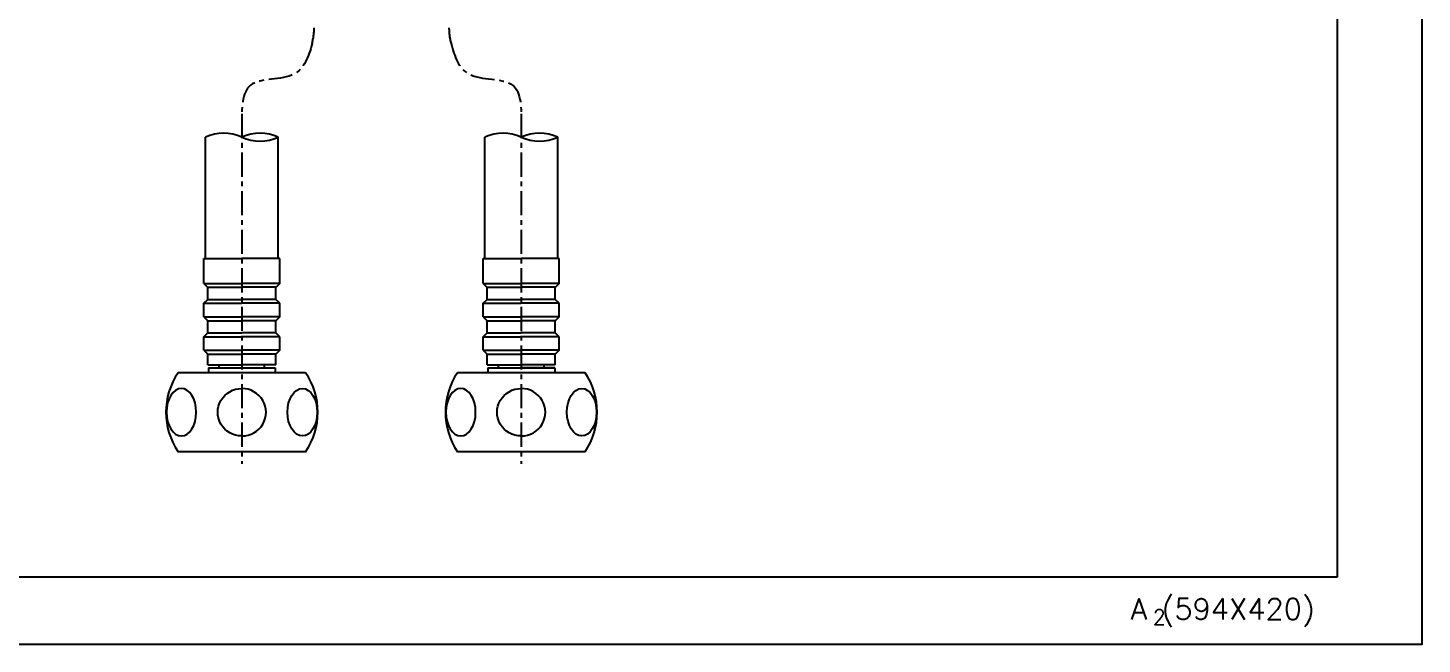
# Model space of a CAD drawing. Header units: millimetres. Extents: x 14523 to 15117, y 3069 to 3489.
# Drawn here: x 14887.9 to 15117.5, y 3069 to 3170.4 of the extents above; entities that cross this region are included whole.
import ezdxf

# ---------------------------------------------------------------- set-up
doc = ezdxf.new("R2010")
doc.units = ezdxf.units.MM
doc.header["$LTSCALE"] = 0.25
doc.linetypes.add('CENTER', pattern=[50.8, 31.75, -6.35, 6.35, -6.35])
doc.layers.get('0').update_dxf_attribs({"color": 2})
for name, color, linetype in [('CENTER', 1, 'CENTER'), ('DWG', 7, 'Continuous'), ('TXT', 4, 'Continuous'), ('W', 7, 'Continuous')]:
    doc.layers.add(name, color=color, linetype=linetype)
doc.styles.add('GHS', font='romans.shx', dxfattribs={"height": 3.5, "bigfont": 'ghs.shx'})

msp = doc.modelspace()

# ---------------------------------------------------------------- linework, layer by layer
at = {"linetype": 'Continuous'}
msp.add_lwpolyline([(14523.46723, 3068.97362), (15117.46723, 3068.97362), (15117.46723, 3488.97362), (14523.46723, 3488.97362)], close=True, dxfattribs=at)
at = {"color": 2, "linetype": 'Continuous'}
for centre, radius, start, end in [((14920.1543, 3146.03079), 7.03918, 64.7742565, 115.2257435), ((14926.1543, 3145.79801), 7.25045, 65.5582797, 114.4417206), ((14926.1543, 3159.01832), 7.2677, 245.6200827, 294.3799173), ((14966.15362, 3146.03079), 7.03918, 64.7742565, 115.2257435), ((14972.15362, 3145.79801), 7.25045, 65.5582797, 114.4417206), ((14972.15362, 3159.01832), 7.2677, 245.6200827, 294.3799173)]:
    msp.add_arc(centre, radius, start, end, dxfattribs=at)
at = {"layer": 'CENTER', "ltscale": 0.5}
for p, q in [((14923.1543, 3156.22975), (14923.1543, 3098.6486)), ((14969.15362, 3156.22842), (14969.15362, 3098.6486))]:
    msp.add_line(p, q, dxfattribs=at)
for centre, start, end in [((14925.05292, 3170.39997), 345.1627775, 0), ((14967.25292, 3170.40138), 180, 194.8548235)]:
    msp.add_arc(centre, 10, start, end, dxfattribs=at)
for points, knots in [([(14934.71949, 3167.83923), (14934.14413, 3165.66729), (14932.51182, 3161.22386), (14923.07287, 3162.78), (14923.12799, 3157.10678), (14923.1543, 3154.39869)], [1.197985392, 1.197985392, 1.197985392, 1.197985392, 7.176211683, 14.554943224, 21.294074873, 21.294074873, 21.294074873, 21.294074873]), ([(14957.58713, 3167.83767), (14958.16306, 3165.66631), (14959.79691, 3161.22423), (14969.23492, 3162.77992), (14969.17989, 3157.10676), (14969.15362, 3154.39869)], [1.199567777, 1.199567777, 1.199567777, 1.199567777, 7.177171458, 14.555902998, 21.295034647, 21.295034647, 21.295034647, 21.295034647])]:
    msp.add_open_spline(points, degree=3, knots=knots, dxfattribs=at)
at = {"layer": 'DWG'}
for p, q in [((14917.1543, 3132.4486), (14917.1543, 3152.39869)), ((14929.1543, 3132.4486), (14929.1543, 3152.39869)), ((14963.15362, 3132.4486), (14963.15362, 3152.39869)), ((14975.15362, 3132.4486), (14975.15362, 3152.39869)), ((14916.9043, 3132.4486), (14923.1543, 3132.4486)), ((14916.9043, 3128.33231), (14916.9043, 3132.4486)), ((14929.4043, 3132.4486), (14923.1543, 3132.4486)), ((14929.4043, 3128.33231), (14929.4043, 3132.4486)), ((14962.90362, 3132.4486), (14969.15362, 3132.4486)), ((14962.90362, 3128.33231), (14962.90362, 3132.4486)), ((14975.40362, 3132.4486), (14969.15362, 3132.4486)), ((14975.40362, 3128.33231), (14975.40362, 3132.4486)), ((14916.9043, 3128.33231), (14923.1543, 3128.33231)), ((14916.9043, 3128.33231), (14917.5543, 3127.68231)), ((14917.53941, 3127.6972), (14923.1543, 3127.6972)), ((14917.5543, 3125.7149), (14917.5543, 3127.68231)), ((14929.4043, 3128.33231), (14923.1543, 3128.33231)), ((14928.7692, 3127.6972), (14923.1543, 3127.6972)), ((14929.4043, 3128.33231), (14928.7543, 3127.68231)), ((14928.7543, 3125.7149), (14928.7543, 3127.68231)), ((14962.90362, 3128.33231), (14969.15362, 3128.33231)), ((14962.90362, 3128.33231), (14963.55362, 3127.68231)), ((14963.53873, 3127.6972), (14969.15362, 3127.6972)), ((14963.55362, 3125.7149), (14963.55362, 3127.68231)), ((14975.40362, 3128.33231), (14969.15362, 3128.33231)), ((14974.76851, 3127.6972), (14969.15362, 3127.6972)), ((14975.40362, 3128.33231), (14974.75362, 3127.68231)), ((14974.75362, 3125.7149), (14974.75362, 3127.68231)), ((14916.9043, 3125.0649), (14917.5543, 3125.7149)), ((14916.9043, 3125.0649), (14923.1543, 3125.0649)), ((14916.9043, 3122.83231), (14916.9043, 3125.0649)), ((14917.5543, 3125.71863), (14923.1543, 3125.71863)), ((14928.7543, 3125.71863), (14923.1543, 3125.71863)), ((14929.4043, 3125.0649), (14923.1543, 3125.0649)), ((14929.4043, 3125.0649), (14928.7543, 3125.7149)), ((14929.4043, 3122.83231), (14929.4043, 3125.0649)), ((14962.90362, 3125.0649), (14963.55362, 3125.7149)), ((14962.90362, 3125.0649), (14969.15362, 3125.0649)), ((14962.90362, 3122.83231), (14962.90362, 3125.0649)), ((14963.55362, 3125.71863), (14969.15362, 3125.71863)), ((14974.75362, 3125.71863), (14969.15362, 3125.71863)), ((14975.40362, 3125.0649), (14969.15362, 3125.0649)), ((14975.40362, 3125.0649), (14974.75362, 3125.7149)), ((14975.40362, 3122.83231), (14975.40362, 3125.0649)), ((14916.9043, 3122.83231), (14923.1543, 3122.83231)), ((14916.9043, 3122.83231), (14917.5543, 3122.18231)), ((14917.5543, 3122.18231), (14923.1543, 3122.18231)), ((14917.5543, 3120.2149), (14917.5543, 3122.18231)), ((14929.4043, 3122.83231), (14923.1543, 3122.83231)), ((14928.7543, 3122.18231), (14923.1543, 3122.18231)), ((14929.4043, 3122.83231), (14928.7543, 3122.18231)), ((14928.7543, 3120.2149), (14928.7543, 3122.18231)), ((14962.90362, 3122.83231), (14969.15362, 3122.83231)), ((14962.90362, 3122.83231), (14963.55362, 3122.18231)), ((14963.55362, 3122.18231), (14969.15362, 3122.18231)), ((14963.55362, 3120.2149), (14963.55362, 3122.18231)), ((14975.40362, 3122.83231), (14969.15362, 3122.83231)), ((14974.75362, 3122.18231), (14969.15362, 3122.18231)), ((14975.40362, 3122.83231), (14974.75362, 3122.18231)), ((14974.75362, 3120.2149), (14974.75362, 3122.18231)), ((14916.9043, 3119.5649), (14917.5543, 3120.2149)), ((14916.9043, 3119.5649), (14923.1543, 3119.5649)), ((14916.9043, 3117.33231), (14916.9043, 3119.5649)), ((14917.5543, 3120.2149), (14923.1543, 3120.2149)), ((14928.7543, 3120.2149), (14923.1543, 3120.2149)), ((14929.4043, 3119.5649), (14923.1543, 3119.5649)), ((14929.4043, 3119.5649), (14928.7543, 3120.2149)), ((14929.4043, 3117.33231), (14929.4043, 3119.5649)), ((14962.90362, 3119.5649), (14963.55362, 3120.2149)), ((14962.90362, 3119.5649), (14969.15362, 3119.5649)), ((14962.90362, 3117.33231), (14962.90362, 3119.5649)), ((14963.55362, 3120.2149), (14969.15362, 3120.2149)), ((14974.75362, 3120.2149), (14969.15362, 3120.2149)), ((14975.40362, 3119.5649), (14969.15362, 3119.5649)), ((14975.40362, 3119.5649), (14974.75362, 3120.2149)), ((14975.40362, 3117.33231), (14975.40362, 3119.5649)), ((14916.9043, 3117.33231), (14923.1543, 3117.33231)), ((14916.9043, 3117.33231), (14917.5543, 3116.68231)), ((14929.4043, 3117.33231), (14923.1543, 3117.33231)), ((14929.4043, 3117.33231), (14928.7543, 3116.68231)), ((14962.90362, 3117.33231), (14969.15362, 3117.33231)), ((14962.90362, 3117.33231), (14963.55362, 3116.68231)), ((14975.40362, 3117.33231), (14969.15362, 3117.33231)), ((14975.40362, 3117.33231), (14974.75362, 3116.68231)), ((14917.5543, 3116.68231), (14923.1543, 3116.68231)), ((14917.5543, 3114.9486), (14917.5543, 3116.68231)), ((14917.5543, 3114.9486), (14923.1543, 3114.9486)), ((14919.4043, 3114.4486), (14919.4043, 3114.9486)), ((14928.7543, 3116.68231), (14923.1543, 3116.68231)), ((14928.7543, 3114.9486), (14923.1543, 3114.9486)), ((14926.9043, 3114.4486), (14926.9043, 3114.9486)), ((14928.7543, 3114.9486), (14928.7543, 3116.68231)), ((14963.55362, 3116.68231), (14969.15362, 3116.68231)), ((14963.55362, 3114.9486), (14963.55362, 3116.68231)), ((14963.55362, 3114.9486), (14969.15362, 3114.9486)), ((14965.40362, 3114.4486), (14965.40362, 3114.9486)), ((14974.75362, 3116.68231), (14969.15362, 3116.68231)), ((14974.75362, 3114.9486), (14969.15362, 3114.9486)), ((14972.90362, 3114.4486), (14972.90362, 3114.9486)), ((14974.75362, 3114.9486), (14974.75362, 3116.68231)), ((14933.6543, 3113.6486), (14912.6543, 3113.6486)), ((14917.6543, 3114.4486), (14917.6543, 3113.6486)), ((14928.6543, 3114.4486), (14928.6543, 3113.6486)), ((14979.65362, 3113.6486), (14958.65362, 3113.6486)), ((14963.65362, 3114.4486), (14963.65362, 3113.6486)), ((14974.65362, 3114.4486), (14969.15362, 3114.4486)), ((14974.65362, 3114.4486), (14974.65362, 3113.6486)), ((14933.6543, 3100.6486), (14912.6543, 3100.6486)), ((14979.65362, 3100.6486), (14958.65362, 3100.6486))]:
    msp.add_line(p, q, dxfattribs=at)
for centre, start, end in [((14922.2168, 3107.1486), 145.7945421, 214.2054579), ((14924.0918, 3107.1486), 325.7945421, 34.2054579), ((14968.21612, 3107.1486), 145.7945421, 214.2054579), ((14970.09112, 3107.1486), 325.7945421, 34.2054579)]:
    msp.add_arc(centre, 11.5625, start, end, dxfattribs=at)
at = {"layer": 'DWG', "extrusion": (0, 0, -1)}
for centre in [(14913.19501, 3107.14095), (14959.19433, 3107.14095)]:
    msp.add_ellipse(centre, major_axis=(0, 3.90287), ratio=0.627611633, dxfattribs=at)
for centre in [(14923.1543, 3107.14095), (14969.15362, 3107.14095)]:
    msp.add_ellipse(centre, major_axis=(-3.98229, 0), ratio=0.980057325, start_param=4.71238898, end_param=7.853981634, dxfattribs=at)
at = {"layer": 'DWG'}
for centre in [(14923.1543, 3107.14095), (14969.15362, 3107.14095)]:
    msp.add_ellipse(centre, major_axis=(3.98229, 0), ratio=0.980057325, start_param=4.71238898, end_param=7.853981634, dxfattribs=at)
for centre in [(14933.1136, 3107.14095), (14979.11291, 3107.14095)]:
    msp.add_ellipse(centre, major_axis=(0, 3.90287), ratio=0.627611633, dxfattribs=at)
at = {"layer": 'TXT', "color": 4}
msp.add_line((15103.46723, 3469.97362), (15103.46723, 3079.97362), dxfattribs=at)
at = {"layer": 'TXT', "color": 4, "linetype": 'Continuous'}
msp.add_line((15103.46723, 3079.97362), (14549.46723, 3079.97362), dxfattribs=at)
at = {"layer": 'W'}
for p, q in [((14917.6543, 3114.4486), (14928.6543, 3114.4486)), ((14963.65362, 3114.4486), (14974.65362, 3114.4486))]:
    msp.add_line(p, q, dxfattribs=at)

# ---------------------------------------------------------------- texts
at = {"color": 7, "style": 'GHS'}
for s, height, p in [('A (594X420)', 3.5, (15069.48107, 3073.00052)), ('2', 2.5, (15073.13476, 3072.16855))]:
    msp.add_text(s, height=height, dxfattribs=at).set_placement(p)

doc.saveas('drawing.dxf')
